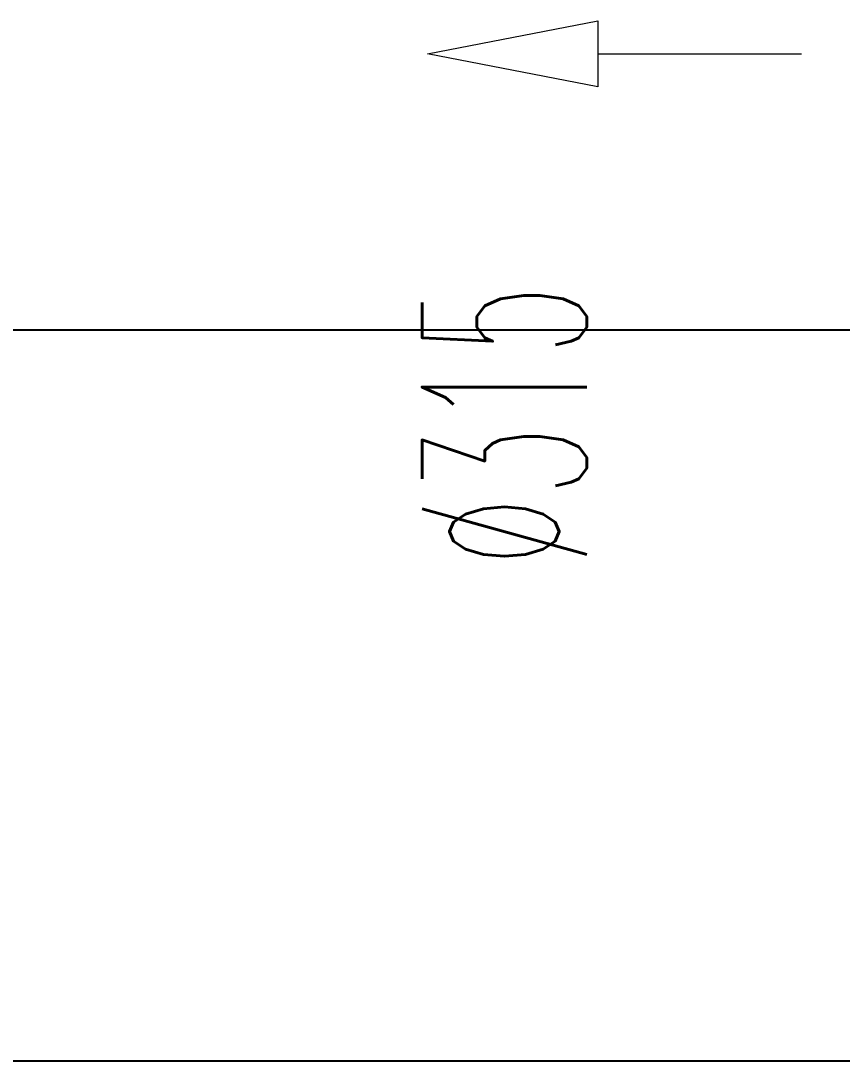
# Model space of a CAD drawing. Header units: inches. Extents: x -772 to 6765, y -813 to 4093.
# Drawn here: x 4789.9 to 4879.7, y 932.3 to 1046.1 of the extents above; entities that cross this region are included whole.
import ezdxf
from ezdxf.enums import TextEntityAlignment as Align

# ---------------------------------------------------------------- set-up
doc = ezdxf.new("R2010")
doc.units = ezdxf.units.IN
doc.header["$MEASUREMENT"] = 0
for name, color, linetype, lineweight in [('MTY-EMIS-KANALI', 150, 'Continuous', 0), ('MTY-UFLEME-KANALI-Flex', 21, 'ZIGZAG', 0), ('STM-U-MENFEZ', 2, 'Continuous', 0)]:
    doc.layers.add(name, color=color, linetype=linetype, lineweight=lineweight)
doc.layers.add('MTY-UFLEME-KANALI', color=20, linetype='Continuous')
doc.styles.add('CAP', font='simplxtw.shx', dxfattribs={"width": 0.65})
doc.linetypes.add('ZIGZAG', pattern='A,0.0001,-0.2,[131,ltypeshp.shx,S=0.2,R=0,X=-0.2,Y=0],-0.4,[131,ltypeshp.shx,S=0.2,R=180.00002,X=0.2,Y=0],-0.2', length=0.8001)

# ---------------------------------------------------------------- blocks, each defined once
blk = doc.blocks.new('*U184')
at = {"layer": 'MTY-UFLEME-KANALI-Flex', "color": 7, "ltscale": 0.5, "style": 'CAP', "width": 0.5}
blk.add_attdef('X', text='', height=18, dxfattribs=at).set_placement((-40.68, 11.88), align=Align.CENTER)
blk = doc.blocks.new('A$C00D65541')
at = {"layer": 'STM-U-MENFEZ'}
blk.add_lwpolyline([(-110.14, -0.25), (-110.14, -3.86), (-128.76, -0.25), (-110.14, 3.36), (-110.14, -0.25), (-87.88, -0.25)], dxfattribs=at)
blk = doc.blocks.new('mekanik')
at = {"layer": 'MTY-UFLEME-KANALI'}
blk.add_lwpolyline([(24194.84, 7852.31), (24194.84, 7772.31), (23631.57, 7772.31), (23631.57, 7852.31)], close=True, dxfattribs=at)
at = {"rotation": 90}
blk.add_blockref('*U184', (24133.68, 7882.49), dxfattribs=at).add_auto_attribs({'X': '%%C315'})
at = {"layer": 'MTY-EMIS-KANALI'}
blk.add_blockref('A$C00D65541', (24233.17, 7882.75), dxfattribs=at)

msp = doc.modelspace()

# ---------------------------------------------------------------- block references
msp.add_blockref('mekanik', (-19270, -6840))

doc.saveas('drawing.dxf')
